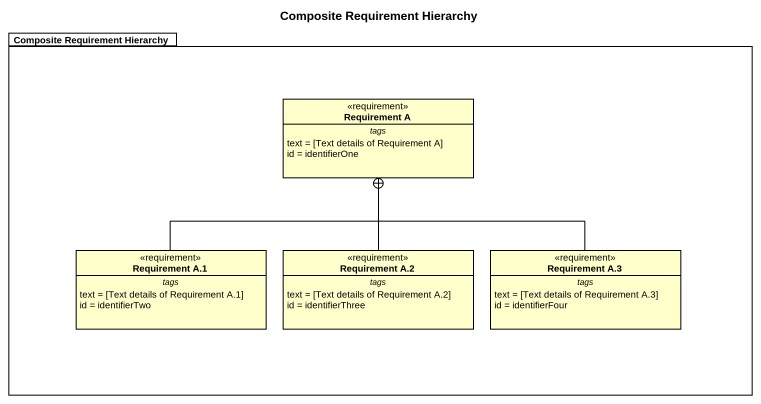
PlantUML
@startuml
title Composite Requirement Hierarchy
hide circle
hide empty members
package "Composite Requirement Hierarchy" as Composite_Requirement {
  class "Requirement A" as Requirement_A <<requirement>> {
    -- tags --
    text = [Text details of Requirement A]
    id = identifierOne
  }
  class "Requirement A.1" as Requirement_A_1 <<requirement>> {
    -- tags --
    text = [Text details of Requirement A.1]
    id = identifierTwo
  }
  class "Requirement A.2" as Requirement_A_2 <<requirement>> {
    -- tags --
    text = [Text details of Requirement A.2]
    id = identifierThree
  }
  class "Requirement A.3" as Requirement_A_3 <<requirement>> {
    -- tags --
    text = [Text details of Requirement A.3]
    id = identifierFour
  }
}
Requirement_A_1 -up-+ Requirement_A
Requirement_A_2 -up-+ Requirement_A
Requirement_A_3 -up-+ Requirement_A
@enduml
